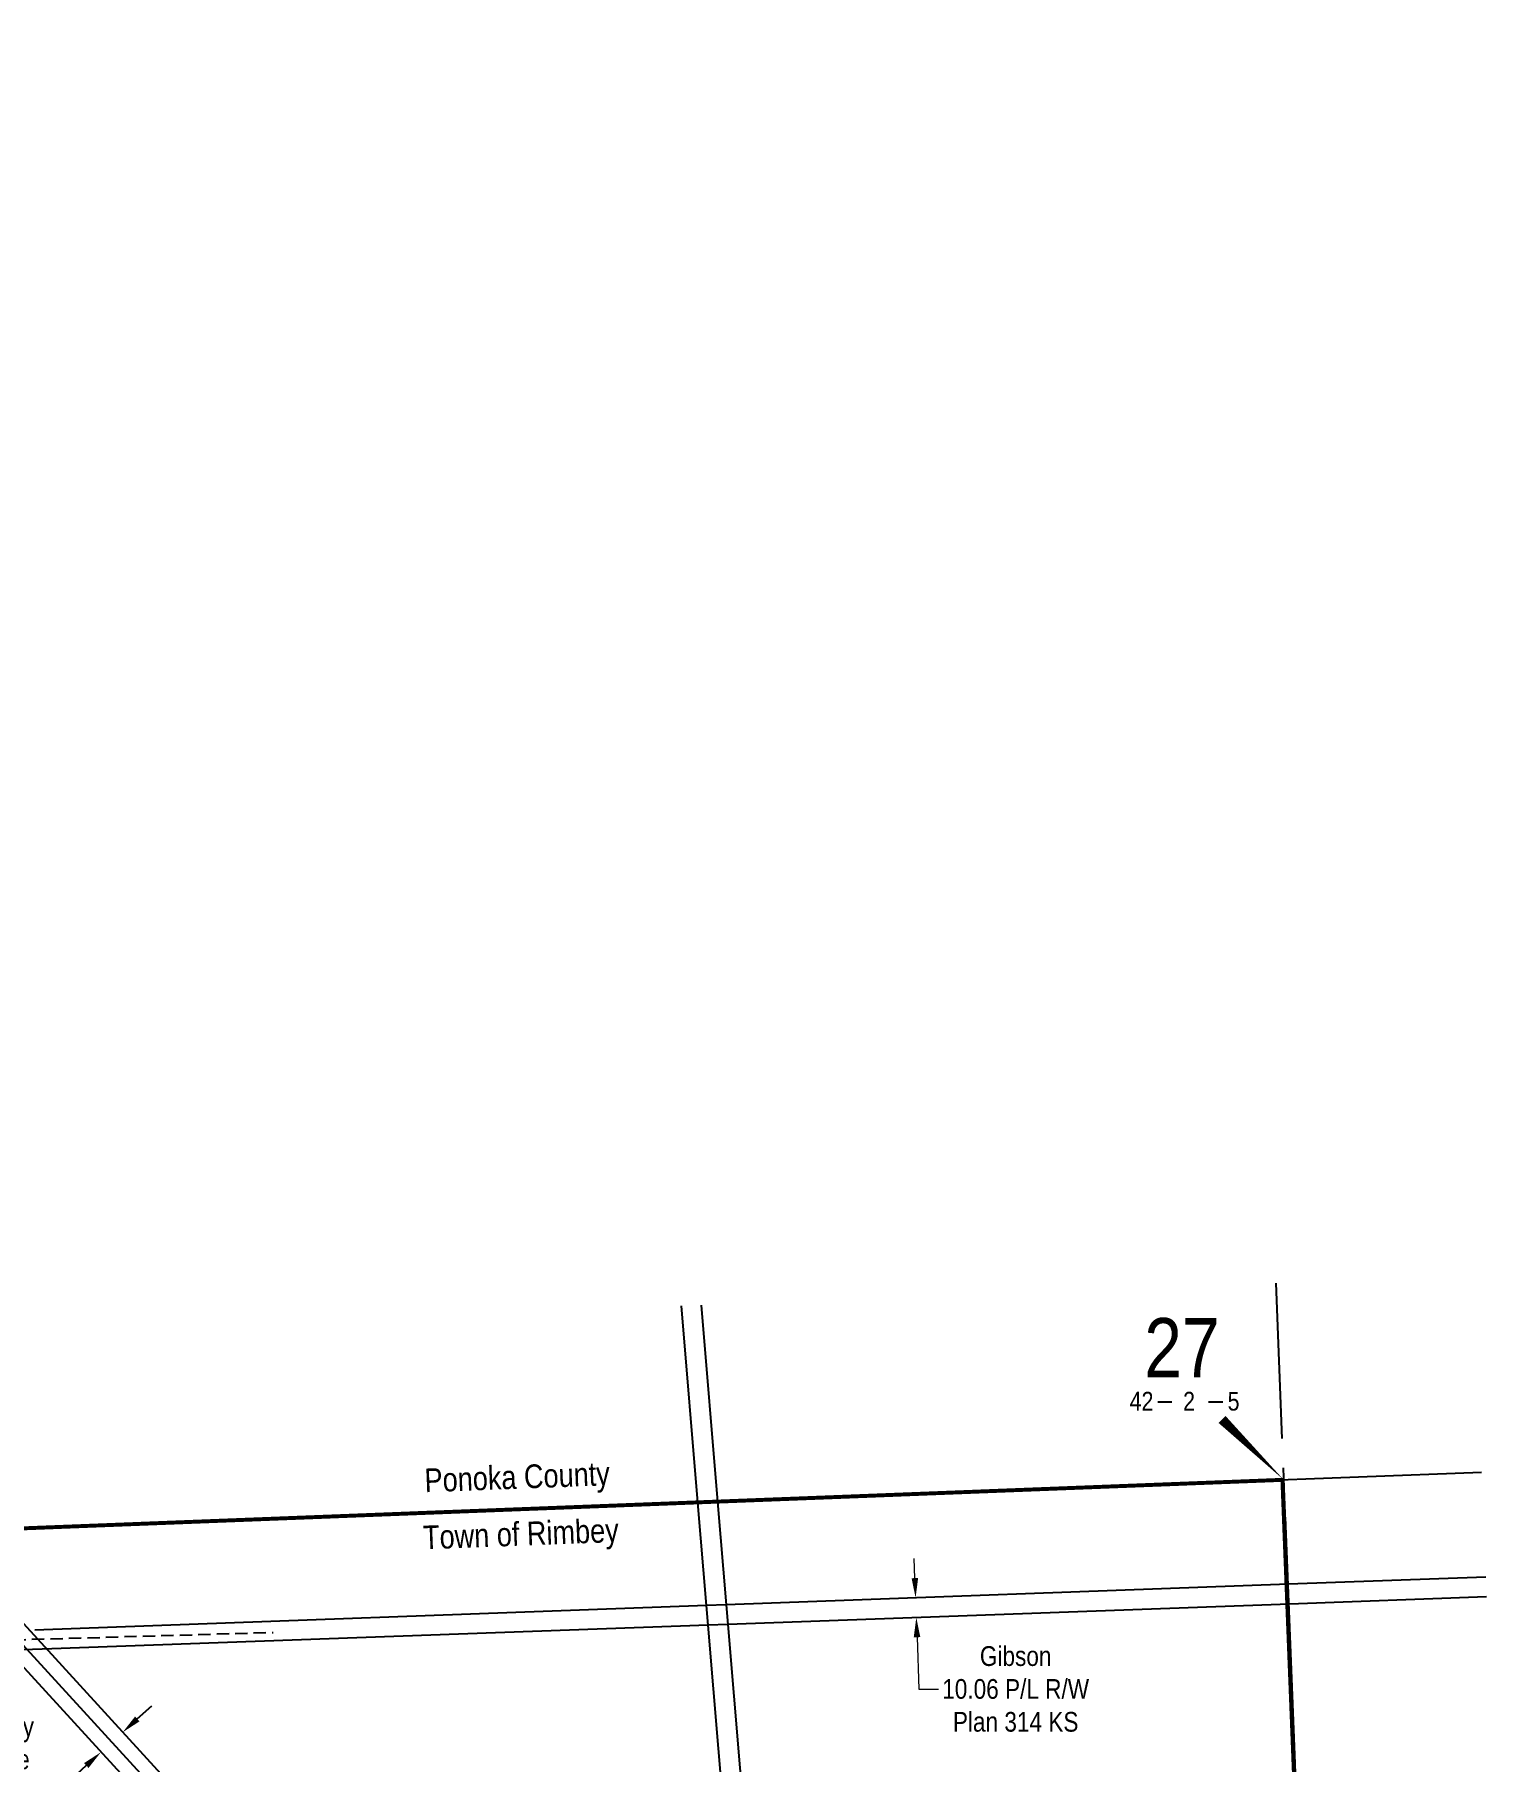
# Model space of a CAD drawing. Extents: x 665644 to 689199, y 5825051 to 5844826.
# Drawn here: x 688402 to 689139, y 5836526 to 5837402 of the extents above; entities that cross this region are included whole.
import ezdxf
from ezdxf.enums import TextEntityAlignment as Align

# ---------------------------------------------------------------- set-up
doc = ezdxf.new("R2010")
doc.units = 0
doc.header["$LTSCALE"] = 5
doc.header["$PDSIZE"] = 0.5
for name, pattern in [('BORDER2', [22.225, 6.35, -3.175, 6.35, -3.175, 0, -3.175]), ('foc-QUARTERLINE', [33, 25, -3, 2, -3]), ('UG_PIPE', [1.875, 1.25, -0.625])]:
    doc.linetypes.add(name, pattern=pattern)
doc.layers.get('Defpoints').update_dxf_attribs({"color": 9})
for name, color, linetype in [('10', 1, 'Continuous'), ('9', 3, 'Continuous'), ('AS-PIPE-UG', 44, 'UG_PIPE'), ('F-RW', 190, 'Continuous'), ('L-33', 7, 'Continuous'), ('L-QSEC', 8, 'foc-QUARTERLINE'), ('L-SECLBL', 7, 'Continuous'), ('L-TITLEDB', 4, 'Continuous'), ('L-TITLEDB-T', 4, 'Continuous')]:
    doc.layers.add(name, color=color, linetype=linetype)
doc.layers.add('10-20_pump_placements_Lin', color=7, linetype='Continuous', plot=False)
doc.layers.add('AS-COUNTY', color=7, linetype='BORDER2', lineweight=60, true_color=0xcc33ff)
doc.layers.add('F-RW-T', color=190, linetype='Continuous', lineweight=9)
doc.styles.add('240', font='ARIALN.TTF', dxfattribs={"height": 30})
doc.styles.add('80CG', font='ARIALN.TTF', dxfattribs={"height": 10})
doc.styles.add('80L', font='ARIALN.TTF', dxfattribs={"height": 10})
doc.styles.add('SIMPLEX', font='ARIALN.TTF')
doc.dimstyles.new('Compass 5 000', dxfattribs={"dimscale": 5, "dimtxt": 9, "dimasz": 2, "dimexe": 0.2, "dimexo": 0.0625, "dimgap": 0.5, "dimtad": 0, "dimtih": 1, "dimtoh": 1, "dimzin": 0, "dimdsep": 46, "dimtxsty": '80CG', "dimcen": 0.1, "dimse1": 1, "dimse2": 1, "dimclrd": 256, "dimclrt": 256, "dimaunit": 1, "dimadec": 4, "dimazin": 0, "dimtfac": 0.06, "dimtofl": 0, "dimtmove": 0, "dimatfit": 1, "dimfxl": 0.2, "dimtolj": 1, "dimtzin": 0, "dimlwd": -1, "dimarcsym": 0})

# ---------------------------------------------------------------- blocks, each defined once
blk = doc.blocks.new('L-SECLBL')
at = {"layer": '9', "color": 7}
for p, q in [((-5.08, -27.83), (-12.29, -27.83)), ((20.7, -27.83), (13.5, -27.83))]:
    blk.add_line(p, q, dxfattribs=at)
at = {"layer": '10', "color": 2, "style": 'SIMPLEX'}
blk.add_attdef('SEC', text='', height=30, dxfattribs=at).set_placement((0, 0), align=Align.MIDDLE)
at = {"layer": '10', "color": 5, "style": '80L'}
blk.add_attdef('TWP', text='', height=9.5, dxfattribs=at).set_placement((-14.43, -27.37), align=Align.MIDDLE_RIGHT)
blk.add_attdef('RGE', text='', height=9.5, dxfattribs=at).set_placement((3.62, -27.37), align=Align.MIDDLE_CENTER)
blk.add_attdef('MER', text='', height=9.5, dxfattribs=at).set_placement((23.17, -27.37), align=Align.MIDDLE_LEFT)
blk = doc.blocks.new('*D2599')
at = {"layer": 'Defpoints', "color": 0, "transparency": 16777216}
for p in [(688819.43, 5836607.58), (688819.79, 5836597.57), (688849.53, 5836598.65)]:
    blk.add_point(p, dxfattribs=at)
at = {"layer": 'F-RW-T', "transparency": 16777216}
for p, q in [((688848.81, 5836618.65), (688848.45, 5836628.64)), ((688849.89, 5836588.65), (688850.84, 5836562.35)), ((688850.84, 5836562.35), (688860.84, 5836562.35))]:
    blk.add_line(p, q, dxfattribs=at)
for points in [[(688850.47, 5836618.71), (688847.14, 5836618.59), (688849.17, 5836608.66)], [(688851.56, 5836588.71), (688848.23, 5836588.59), (688849.53, 5836598.65)]]:
    blk.add_solid(points, dxfattribs=at)
at = {"layer": 'F-RW-T', "transparency": 16777216, "insert": (688899.93, 5836562.35), "char_height": 10, "attachment_point": 5, "style": '80CG'}
blk.add_mtext('\\A1;Gibson\\P10.06 P/L R/W\\PPlan 314 KS', dxfattribs=at)
blk = doc.blocks.new('*D2629')
at = {"layer": 'Defpoints', "color": 0, "transparency": 16777216}
for p in [(688443.77, 5836543.94), (688432.7, 5836533.82), (688435.91, 5836530.31)]:
    blk.add_point(p, dxfattribs=at)
at = {"layer": 'L-TITLEDB-T', "transparency": 16777216}
for p, q in [((688454.36, 5836547.18), (688461.74, 5836553.93)), ((688421.14, 5836516.82), (688411.14, 5836516.82)), ((688428.52, 5836523.57), (688421.14, 5836516.82))]:
    blk.add_line(p, q, dxfattribs=at)
for points in [[(688453.24, 5836548.41), (688455.48, 5836545.95), (688446.98, 5836540.43)], [(688427.4, 5836524.8), (688429.65, 5836522.34), (688435.91, 5836530.31)]]:
    blk.add_solid(points, dxfattribs=at)
at = {"layer": 'L-TITLEDB-T', "transparency": 16777216, "insert": (688360.62, 5836516.82), "char_height": 10, "attachment_point": 5, "style": '80CG'}
blk.add_mtext('\\A1;Town of Rimbey\\P15.00 Drainage\\PDitch R/W\\PReg.# 852 155 287', dxfattribs=at)

msp = doc.modelspace()

# ---------------------------------------------------------------- linework, layer by layer
at = {"layer": '10-20_pump_placements_Lin'}
msp.add_lwpolyline([(688696.841, 5836256.172), (688354.803, 5836630.167), (688349.532, 5836635.931), (688239.817, 5836631.647), (688236.286, 5836631.509), (688236.758, 5836619.57), (688211.623, 5836618.58), (688210.901, 5836637.007), (688202.234, 5836855.137), (688202.228, 5836855.303), (688202.169, 5836856.819), (688026.676, 5836849.838)], dxfattribs=at)
msp.add_lwpolyline([(688696.841, 5836256.172), (688354.803, 5836630.167), (688349.532, 5836635.931), (688239.817, 5836631.647), (688236.286, 5836631.509), (688236.758, 5836619.57), (688211.623, 5836618.58), (688210.901, 5836637.007), (688202.234, 5836855.137), (688202.228, 5836855.303), (688202.169, 5836856.819), (688026.676, 5836849.838)], dxfattribs=at)
msp.add_lwpolyline([(688696.841, 5836256.172), (688354.803, 5836630.167), (688349.532, 5836635.931), (688239.817, 5836631.647), (688236.286, 5836631.509), (688236.758, 5836619.57), (688211.623, 5836618.58), (688210.901, 5836637.007), (688202.234, 5836855.137), (688202.228, 5836855.303), (688202.169, 5836856.819), (688026.676, 5836849.838)], dxfattribs=at)
msp.add_lwpolyline([(688696.841, 5836256.172), (688354.803, 5836630.167), (688349.532, 5836635.931), (688239.817, 5836631.647), (688236.286, 5836631.509), (688236.758, 5836619.57), (688211.623, 5836618.58), (688210.901, 5836637.007), (688202.234, 5836855.137), (688202.228, 5836855.303), (688202.169, 5836856.819), (688026.676, 5836849.838)], dxfattribs=at)
at = {"layer": 'AS-COUNTY', "const_width": 2, "flags": 128}
msp.add_lwpolyline([(688570.098, 5834920.354), (688526.66, 5835019.106), (689099.066, 5835041.128), (689035.236, 5836668.495), (688209.68, 5836636.699), (688177.055, 5837440.041), (688146.331, 5838243.664), (687727.456, 5838227.425, -0.027746), (687726.199, 5838031.873), (687689.457, 5837420.74), (687686.027, 5837363.258, 0.09637), (687724.417, 5837052.946, 0.0029261), (687727.516, 5837043.344, 0.0242512), (687757.334, 5836965.676), (687907.177, 5836624.501), (687823.115, 5836621.174), (687657.303, 5836998.653), (687617.746, 5837088.665, 0.2424679), (687276.404, 5837365.251)], format="xyb", dxfattribs=at)
at = {"layer": 'AS-PIPE-UG', "flags": 128}
msp.add_lwpolyline([(688036.678, 5836592.404), (688185.195, 5836656.577), (688332.758, 5836585.624), (688523.386, 5836591.121)], dxfattribs=at)
at = {"layer": 'F-RW', "flags": 128}
for points in [[(688738.753, 5836657.007), (688730.396, 5836756.75)], [(688740.353, 5836757.132), (688748.701, 5836657.388)], [(688743.11, 5836604.804), (688738.753, 5836657.007)], [(688748.701, 5836657.388), (688753.055, 5836605.166)], [(689038.404, 5836615.545), (688753.055, 5836605.166)], [(689138.35, 5836619.159), (689038.404, 5836615.545)], [(688743.11, 5836604.804), (688402.378, 5836592.315)], [(688753.055, 5836605.166), (688743.11, 5836604.804)], [(688743.943, 5836594.837), (688743.11, 5836604.804)], [(688753.055, 5836605.166), (688753.888, 5836595.186)], [(689038.794, 5836605.495), (688753.888, 5836595.186)], [(689138.738, 5836609.118), (689038.794, 5836605.495)], [(688743.943, 5836594.837), (688410.976, 5836582.803)], [(688753.888, 5836595.186), (688743.943, 5836594.837)], [(688767.714, 5836310.115), (688743.943, 5836594.837)], [(688753.888, 5836595.186), (688778.052, 5836306.217)], [(688410.976, 5836582.803), (688391.389, 5836582.11)]]:
    msp.add_lwpolyline(points, dxfattribs=at)
at = {"layer": 'L-QSEC', "flags": 128}
for points in [[(689067.449, 5835865.145), (689032.104, 5836768.304)], [(689136.296, 5836672.241), (688234.809, 5836637.669)]]:
    msp.add_lwpolyline(points, dxfattribs=at)
at = {"layer": 'L-SECLBL', "flags": 128}
msp.add_lwpolyline([(689036.014, 5836668.395, 0, 5.001, 0), (689004.599, 5836699.163, 0, 0, 0)], format="xyseb", dxfattribs=at)
at = {"layer": 'L-TITLEDB', "flags": 128}
for points in [[(689051.888, 5836269.435), (689036.014, 5836668.395)], [(688234.815, 5836637.687), (688353.881, 5836642.297), (688360.616, 5836634.929), (688702.531, 5836260.822), (688707.164, 5836256.154)], [(688240.478, 5836622.873), (688347.557, 5836626.98), (688349.542, 5836624.808), (688687.594, 5836255.4)]]:
    msp.add_lwpolyline(points, dxfattribs=at)

# ---------------------------------------------------------------- block references
at = {"layer": 'L-SECLBL', "xscale": 1.000124015377907, "yscale": 1.000124015377907, "zscale": 1.000124015377907, "rotation": 359.9812632251431}
msp.add_blockref('L-SECLBL', (688984.276, 5836735.782), dxfattribs=at).add_auto_attribs({'SEC': '27', 'TWP': '42', 'RGE': '2', 'MER': '5'})

# ---------------------------------------------------------------- texts
at = {"layer": 'L-33', "color": 200, "linetype": 'Continuous', "true_color": 0xcc33ff, "char_height": 12.00149, "attachment_point": 5, "rotation": 2.195618, "style": '240'}
for s, insert in [('Ponoka County', (688647.125, 5836668.184)), ('Town of Rimbey', (688649, 5836639.315))]:
    msp.add_mtext_dynamic_manual_height_columns(s, width=99.31236, gutter_width=45, heights=[0], dxfattribs=dict(at, insert=insert))

# ---------------------------------------------------------------- dimensions: what is measured, and where the dimension line sits
at = {"layer": 'F-RW-T'}
dim = msp.add_linear_dim(base=(688849.531, 5836598.646), p1=(688819.428, 5836607.58), p2=(688819.79, 5836597.57), angle=272.072305, text='Gibson\\P10.06 P/L R/W\\PPlan 314 KS', dimstyle='Compass 5 000', dxfattribs=at)
dim.commit()
dim.dimension.update_dxf_attribs({"geometry": '*D2599', "text_midpoint": (688899.93, 5836562.354), "dimtype": 161})
at = {"layer": 'L-TITLEDB-T'}
dim = msp.add_linear_dim(base=(688435.905, 5836530.314), p1=(688443.775, 5836543.941), p2=(688432.701, 5836533.82), angle=222.42581, text='Town of Rimbey\\P15.00 Drainage\\PDitch R/W\\PReg.# 852 155 287', dimstyle='Compass 5 000', dxfattribs=at)
dim.commit()
dim.dimension.update_dxf_attribs({"geometry": '*D2629', "text_midpoint": (688360.618, 5836516.816), "dimtype": 161})

doc.saveas('drawing.dxf')
